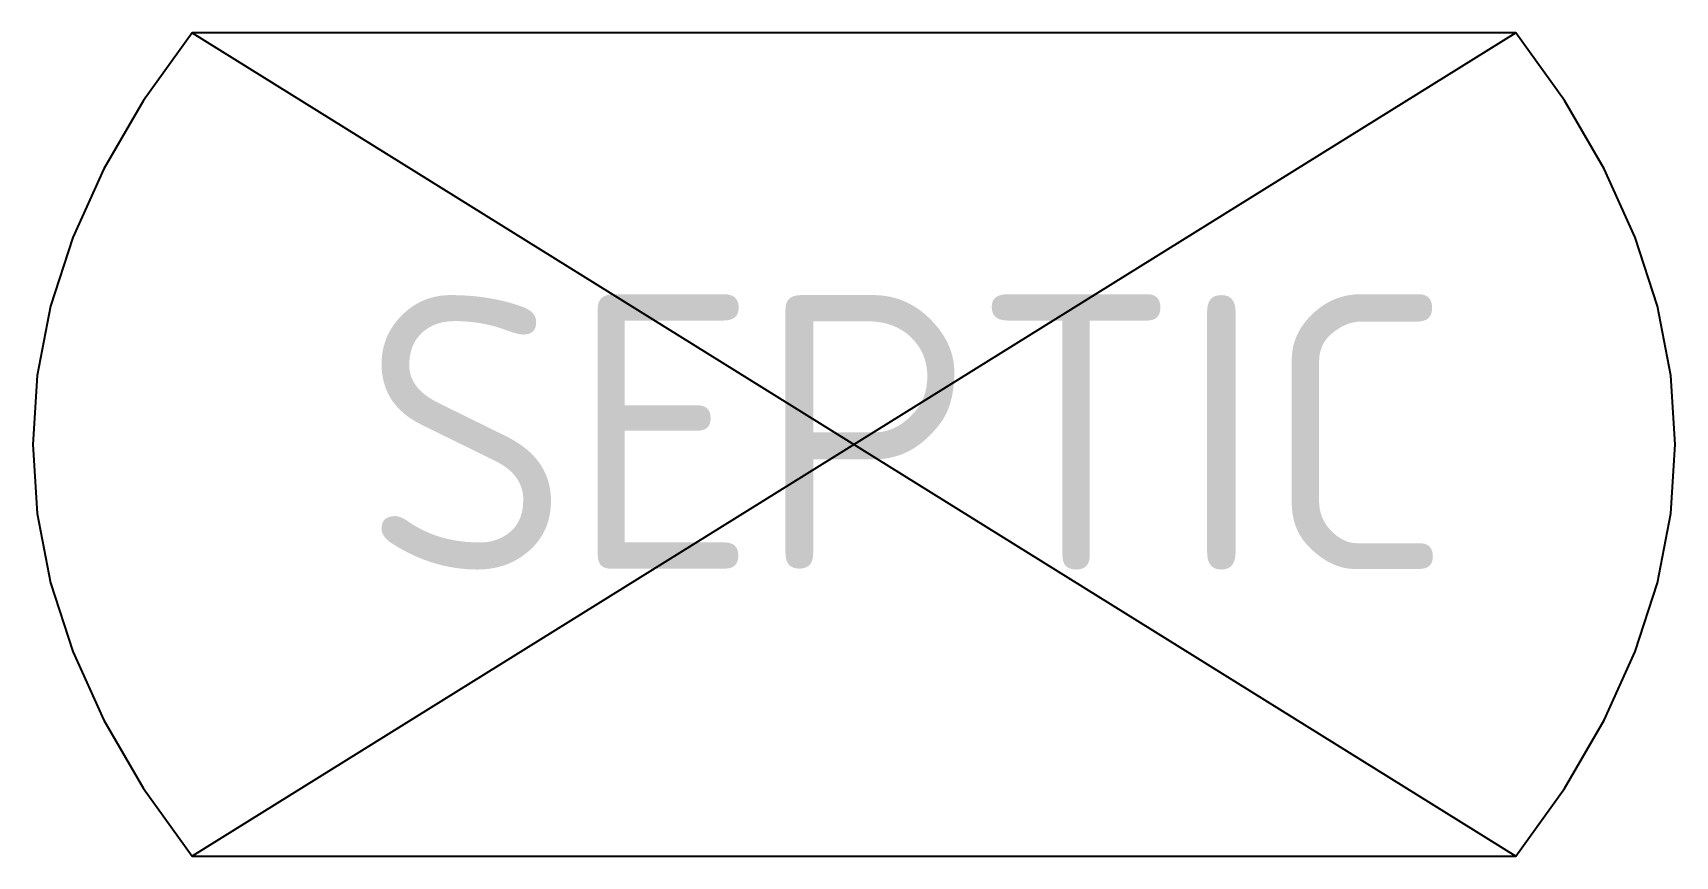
# Model space of a CAD drawing. Header units: metres. Extents: x -7.5 to 7.5, y -3.8 to 3.8.
import ezdxf
from ezdxf.enums import TextEntityAlignment as Align

# ---------------------------------------------------------------- set-up
doc = ezdxf.new("R2010")
doc.units = ezdxf.units.M
doc.layers.get('0').update_dxf_attribs({"color": 150})
doc.styles.add('NLCS-ISO', font='NLCS-ISO.ttf')

msp = doc.modelspace()

# ---------------------------------------------------------------- linework, layer by layer
for p, q in [((-6.031, 3.75), (6.031, -3.75)), ((6.031, 3.75), (-6.031, -3.75))]:
    msp.add_line(p, q)
at = {"flags": 128}
msp.add_lwpolyline([(-7.32, -1.26), (-7.118, -1.887), (-6.835, -2.512), (-6.473, -3.133), (-6.031, -3.75), (6.031, -3.75), (6.473, -3.133), (6.835, -2.512), (7.118, -1.887), (7.32, -1.26), (7.442, -0.63), (7.482, 0), (7.442, 0.63), (7.32, 1.26), (7.118, 1.887), (6.835, 2.512), (6.473, 3.133), (6.031, 3.75), (-6.031, 3.75), (-6.473, 3.133), (-6.835, 2.512), (-7.118, 1.887), (-7.32, 1.26), (-7.442, 0.63), (-7.482, 0), (-7.442, -0.63)], close=True, dxfattribs=at)

# ---------------------------------------------------------------- texts
at = {"style": 'NLCS-ISO'}
msp.add_text('SEPTIC', height=2.5, dxfattribs=at).set_placement((0.485, 0.111), align=Align.MIDDLE_CENTER)

doc.saveas('drawing.dxf')
